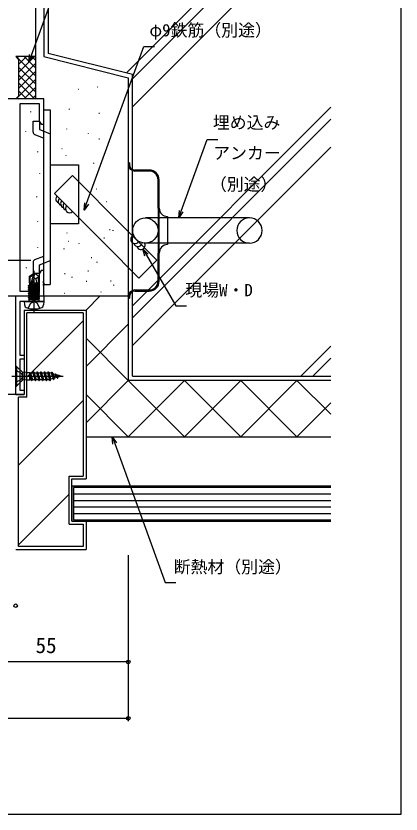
# Model space of a CAD drawing. Units: millimetres, scale not verified. Extents: x -437 to 438, y -681 to 678.
# Drawn here: x 301.3 to 438.2, y -681 to -397.5 of the extents above; entities that cross this region are included whole.
import ezdxf
from ezdxf.enums import TextEntityAlignment as Align

# ---------------------------------------------------------------- set-up
doc = ezdxf.new("R2010")
doc.units = ezdxf.units.MM
doc.header["$LTSCALE"] = 4
for name, color, linetype in [('0-3_YKK_11', 7, 'Continuous'), ('0-4_YKK_12', 2, 'Continuous'), ('0-5_YKK_13', 4, 'Continuous'), ('0-6_YKK_D', 6, 'Continuous'), ('0-7_YKK_ZWAK', 7, 'Continuous'), ('0-8_YSS_K', 3, 'Continuous'), ('0-9_YSS_KE', 3, 'Continuous')]:
    doc.layers.add(name, color=color, linetype=linetype)
doc.styles.add('ＭＳ ゴシック', font='')
doc.styles.get('ＭＳ ゴシック').set_extended_font_data('MS Gothic')

msp = doc.modelspace()

# ---------------------------------------------------------------- linework, layer by layer
at = {"layer": '0-3_YKK_11'}
for points in [[(302.83, -495.37), (302.83, -428.63), (309.57, -428.63), (309.57, -434.909), (310.2, -436), (311.2, -436), (311.2, -427), (286.2, -427)], [(311.08, -491.725), (311.2, -491.542), (311.2, -488), (310.2, -488), (309.57, -489.091), (309.57, -495.37), (302.83, -495.37)], [(286.2, -497), (311.2, -497), (311.2, -493.458), (311.08, -493.275), (311.08, -492.725), (311.2, -492.542), (311.2, -492.458), (311.08, -492.275), (311.08, -491.725)]]:
    msp.add_lwpolyline(points, dxfattribs=at)
msp.add_lwpolyline([(301.2, -532), (301.2, -497), (311.2, -497), (311.2, -499), (308.37, -499), (308.179, -498.857), (307.22, -498.857), (307.029, -499), (302.7, -499), (302.7, -518), (304.2, -518), (304.2, -519.5), (302.7, -519.5), (302.7, -530.5), (304.2, -530.5), (304.2, -532)], close=True, dxfattribs=at)
at = {"layer": '0-4_YKK_12'}
msp.add_line((301.5, -532), (132.45, -532), dxfattribs=at)
at = {"layer": '0-5_YKK_13'}
for p, q in [((311.2, -492.906), (311.2, -430.906)), ((307.4, -438.783), (307.4, -434.906)), ((311.2, -438.512), (313.5, -439.441)), ((308.025, -439.71), (311.2, -440.993)), ((341.199, -449.764), (341.199, -450.264)), ((341.599, -449.764), (341.199, -449.764)), ((341.199, -450.264), (341.199, -497.264)), ((341.599, -449.764), (341.599, -450.264)), ((348.699, -452.264), (343.599, -452.264)), ((348.699, -452.664), (343.599, -452.664)), ((351.799, -465.764), (351.799, -455.764)), ((352.199, -465.764), (352.199, -455.764)), ((351.799, -465.764), (351.799, -481.764)), ((352.199, -481.764), (352.199, -465.764)), ((384.299, -469.264), (347.299, -469.264)), ((355.199, -468.764), (355.199, -478.764)), ((323.5, -471.406), (313.5, -471.406)), ((384.299, -478.264), (347.299, -478.264)), ((351.799, -491.764), (351.799, -481.764)), ((352.199, -491.764), (352.199, -481.764)), ((306.598, -484.4), (291.915, -484.4)), ((308.025, -484.102), (311.2, -482.819)), ((311.2, -485.3), (313.5, -484.371)), ((306.05, -490.012), (307.55, -489)), ((306.35, -490.205), (307.55, -489.362)), ((307.55, -489), (307.85, -489)), ((307.55, -489.362), (307.55, -489)), ((307.7, -502.753), (307.7, -488.07)), ((307.7, -490.506), (307.7, -489)), ((307.7, -490.506), (307.85, -489)), ((309.35, -490.012), (307.85, -489)), ((308.4, -490.9), (309.35, -490.088)), ((309.35, -492.3), (309.35, -490.012)), ((306.35, -493.201), (305.721, -493.313)), ((306.05, -492.3), (306.35, -492.3)), ((306.1, -492.3), (306.1, -493.094)), ((309.3, -493.006), (306.1, -493.706)), ((306.1, -493.794), (309.3, -493.094)), ((307.7, -490.506), (306.84, -493.407)), ((306.877, -493.283), (309.679, -492.787)), ((309.679, -492.613), (306.931, -493.099)), ((306.991, -492.899), (309.3, -492.394)), ((307.168, -492.3), (309.35, -492.3)), ((309.3, -492.306), (309.3, -492.394)), ((309.679, -492.613), (309.3, -492.394)), ((309.679, -492.787), (309.3, -493.006)), ((309.3, -493.006), (309.3, -493.094)), ((309.679, -493.313), (309.3, -493.094)), ((309.679, -492.787), (309.679, -492.613)), ((311.2, -492.906), (313.5, -492.906)), ((309.679, -493.313), (305.721, -494.013)), ((305.721, -493.487), (305.721, -493.313)), ((305.721, -493.487), (306.351, -493.376)), ((305.721, -493.487), (306.1, -493.706)), ((305.721, -494.187), (309.679, -493.487)), ((305.721, -494.013), (306.1, -493.794)), ((309.679, -494.013), (305.721, -494.713)), ((305.721, -494.187), (305.721, -494.013)), ((305.721, -494.187), (306.1, -494.406)), ((305.721, -494.887), (309.679, -494.187)), ((305.721, -494.713), (306.1, -494.494)), ((309.679, -494.713), (305.721, -495.413)), ((305.721, -494.887), (305.721, -494.713)), ((305.721, -494.887), (306.1, -495.106)), ((305.721, -495.587), (309.679, -494.887)), ((305.721, -495.413), (306.1, -495.194)), ((309.679, -495.413), (305.721, -496.113)), ((305.721, -495.587), (305.721, -495.413)), ((305.721, -495.587), (306.1, -495.806)), ((305.721, -496.287), (309.679, -495.587)), ((305.721, -496.113), (306.1, -495.894)), ((309.3, -493.706), (306.1, -494.406)), ((306.1, -493.706), (306.1, -493.794)), ((306.1, -494.494), (309.3, -493.794)), ((309.3, -494.406), (306.1, -495.106)), ((306.1, -494.406), (306.1, -494.494)), ((306.1, -495.194), (309.3, -494.494)), ((309.3, -495.106), (306.1, -495.806)), ((306.1, -495.106), (306.1, -495.194)), ((306.1, -495.894), (309.3, -495.194)), ((309.3, -495.806), (306.1, -496.506)), ((306.1, -495.806), (306.1, -495.894)), ((309.679, -493.487), (309.3, -493.706)), ((309.3, -493.706), (309.3, -493.794)), ((309.679, -494.013), (309.3, -493.794)), ((309.679, -494.187), (309.3, -494.406)), ((309.3, -494.406), (309.3, -494.494)), ((309.679, -494.713), (309.3, -494.494)), ((309.679, -494.887), (309.3, -495.106)), ((309.3, -495.106), (309.3, -495.194)), ((309.679, -495.413), (309.3, -495.194)), ((309.679, -495.587), (309.3, -495.806)), ((309.3, -495.806), (309.3, -495.894)), ((309.679, -496.113), (309.3, -495.894)), ((309.679, -493.487), (309.679, -493.313)), ((309.679, -494.187), (309.679, -494.013)), ((309.679, -494.887), (309.679, -494.713)), ((309.679, -495.587), (309.679, -495.413)), ((343.599, -494.864), (348.699, -494.864)), ((343.599, -495.264), (348.699, -495.264)), ((305.721, -496.287), (305.721, -496.113)), ((305.721, -496.287), (306.1, -496.506)), ((309.679, -496.813), (305.721, -497.513)), ((305.721, -496.987), (306.1, -497.206)), ((305.721, -497.513), (306.1, -497.294)), ((305.721, -497.687), (305.721, -497.513)), ((309.679, -497.513), (305.721, -498.213)), ((305.721, -497.687), (306.1, -497.906)), ((305.721, -498.213), (306.1, -497.994)), ((305.721, -498.3), (305.721, -498.213)), ((305.721, -498.3), (309.679, -498.3)), ((305.97, -498.5), (305.97, -498.3)), ((306.1, -496.506), (306.1, -496.594)), ((306.1, -497.294), (309.3, -496.594)), ((309.3, -497.206), (306.1, -497.906)), ((306.1, -497.206), (306.1, -497.294)), ((306.1, -497.994), (309.3, -497.294)), ((306.1, -497.906), (306.1, -497.994)), ((307.9, -498.3), (309.3, -497.994)), ((309.3, -496.506), (309.3, -496.594)), ((309.679, -496.813), (309.3, -496.594)), ((309.3, -497.206), (309.3, -497.294)), ((309.679, -497.513), (309.3, -497.294)), ((309.3, -497.906), (309.3, -497.994)), ((309.679, -498.213), (309.3, -497.994)), ((309.43, -498.5), (309.43, -498.3)), ((309.679, -496.987), (309.679, -496.813)), ((341.199, -497.264), (341.199, -497.764)), ((341.199, -497.764), (341.599, -497.764)), ((341.599, -497.264), (341.599, -497.764)), ((304.2, -499), (304.298, -500.119)), ((304.2, -499), (311.2, -499)), ((311.2, -499), (311.102, -500.119)), ((301.465, -522), (301.465, -529)), ((303.565, -524.1), (301.465, -522)), ((304.9, -524.225), (303.565, -524.1)), ((303.565, -524.1), (303.565, -526.9)), ((304.9, -524.225), (304.9, -526.775)), ((304.9, -524.225), (306.267, -524.225)), ((306.2, -526.775), (306.2, -524.225)), ((306.267, -524.225), (306.502, -524.3)), ((306.267, -524.225), (306.95, -527.05)), ((306.267, -524.225), (306.85, -527.05)), ((306.502, -524.3), (307.152, -526.7)), ((306.502, -524.3), (307.298, -524.3)), ((307.5, -523.95), (307.298, -524.3)), ((307.298, -524.3), (307.948, -526.7)), ((307.5, -523.95), (308.15, -527.05)), ((307.6, -523.95), (308.25, -527.05)), ((307.802, -524.3), (308.452, -526.7)), ((307.802, -524.3), (308.598, -524.3)), ((308.8, -523.95), (308.598, -524.3)), ((308.598, -524.3), (309.248, -526.7)), ((308.8, -523.95), (309.45, -527.05)), ((308.9, -523.95), (309.55, -527.05)), ((309.102, -524.3), (309.752, -526.7)), ((309.102, -524.3), (309.898, -524.3)), ((310.1, -523.95), (309.898, -524.3)), ((309.898, -524.3), (310.548, -526.7)), ((310.1, -523.95), (310.75, -527.05)), ((310.2, -523.95), (310.85, -527.05)), ((310.402, -524.3), (311.052, -526.7)), ((310.402, -524.3), (311.198, -524.3)), ((311.4, -523.95), (311.198, -524.3)), ((311.198, -524.3), (311.848, -526.7)), ((311.4, -523.95), (312.05, -527.05)), ((311.5, -523.95), (312.15, -527.05)), ((311.702, -524.3), (312.352, -526.7)), ((311.702, -524.3), (312.498, -524.3)), ((312.7, -523.95), (312.498, -524.3)), ((312.498, -524.3), (313.148, -526.7)), ((312.7, -523.95), (313.35, -527.05)), ((312.8, -523.95), (313.45, -527.05)), ((313.002, -524.3), (313.275, -524.3)), ((313.002, -524.3), (313.733, -526.56)), ((313.793, -524.458), (313.275, -524.3)), ((314, -524.1), (313.793, -524.458)), ((314, -524.1), (314.65, -526.65)), ((314.75, -526.65), (314.1, -524.1)), ((299.873, -525.5), (318.034, -525.5)), ((303.565, -526.9), (301.465, -529)), ((304.9, -526.775), (303.565, -526.9)), ((304.9, -526.775), (306.2, -526.775)), ((306.2, -525.046), (306.648, -526.7)), ((306.25, -526.7), (306.648, -526.7)), ((306.85, -527.05), (306.648, -526.7)), ((306.85, -527.05), (306.95, -527.05)), ((306.95, -527.05), (307.152, -526.7)), ((307.152, -526.7), (307.948, -526.7)), ((308.15, -527.05), (307.948, -526.7)), ((308.15, -527.05), (308.25, -527.05)), ((308.25, -527.05), (308.452, -526.7)), ((308.452, -526.7), (309.248, -526.7)), ((309.45, -527.05), (309.248, -526.7)), ((309.45, -527.05), (309.55, -527.05)), ((309.55, -527.05), (309.752, -526.7)), ((309.752, -526.7), (310.548, -526.7)), ((310.75, -527.05), (310.548, -526.7)), ((310.75, -527.05), (310.85, -527.05)), ((310.85, -527.05), (311.052, -526.7)), ((311.052, -526.7), (311.848, -526.7)), ((312.05, -527.05), (311.848, -526.7)), ((312.05, -527.05), (312.15, -527.05)), ((312.15, -527.05), (312.352, -526.7)), ((312.352, -526.7), (313.148, -526.7)), ((313.35, -527.05), (313.148, -526.7)), ((313.35, -527.05), (313.45, -527.05)), ((313.45, -527.05), (313.733, -526.56)), ((314.468, -526.335), (313.733, -526.56)), ((313.793, -524.458), (314.468, -526.335)), ((315.143, -524.871), (314.417, -524.649)), ((314.417, -524.649), (315.031, -526.163)), ((314.65, -526.65), (314.468, -526.335)), ((314.65, -526.65), (314.75, -526.65)), ((314.75, -526.65), (315.031, -526.163)), ((315.818, -525.922), (315.031, -526.163)), ((315.3, -524.6), (315.143, -524.871)), ((315.143, -524.871), (315.818, -525.922)), ((315.95, -526.15), (315.3, -524.6)), ((315.4, -524.6), (316.05, -526.15)), ((316.542, -525.299), (315.645, -525.025)), ((315.645, -525.025), (316.259, -525.788)), ((315.95, -526.15), (315.818, -525.922)), ((315.95, -526.15), (316.05, -526.15)), ((316.05, -526.15), (316.259, -525.788)), ((317.2, -525.5), (316.259, -525.788)), ((316.6, -525.2), (316.542, -525.299)), ((317.2, -525.5), (316.542, -525.299)), ((316.6, -525.2), (316.64, -525.329)), ((316.7, -525.2), (316.742, -525.36))]:
    msp.add_line(p, q, dxfattribs=at)
for points in [[(311.2, -430.906), (313.5, -430.906), (313.5, -492.906)], [(307.4, -434.906), (309.7, -434.906), (309.7, -437.906), (311.2, -438.512)], [(313.5, -450.406), (323.5, -450.406), (323.5, -471.406)], [(307.4, -485.029), (307.4, -488.906), (309.7, -488.906), (309.7, -485.906), (311.2, -485.3)], [(306.05, -492.3), (306.05, -490.012), (306.35, -490.205)], [(307.55, -489.362), (306.35, -493.352), (306.35, -490.205)], [(305.721, -493.313), (306.1, -493.094), (306.35, -493.039)], [(307.7, -490.399), (308.4, -490.9), (308.54, -492.3)], [(305.721, -496.987), (305.721, -496.813), (306.1, -496.594), (309.3, -495.894)], [(305.721, -496.987), (309.679, -496.287), (309.679, -496.113), (305.721, -496.813)], [(305.721, -497.687), (309.679, -496.987), (309.3, -497.206)], [(309.679, -496.287), (309.3, -496.506), (306.1, -497.206)], [(306.214, -498.3), (309.679, -497.687), (309.679, -497.513)], [(309.679, -497.687), (309.3, -497.906), (307.499, -498.3)], [(309.679, -498.3), (309.679, -498.213), (309.185, -498.3)], [(305.65, -501.363), (306.555, -499.548), (307.7, -498.939)], [(309.75, -501.363), (308.845, -499.548), (307.7, -498.939)], [(301.465, -522), (301.2, -522), (301.2, -529), (301.465, -529)], [(301.2, -523.4), (303.162, -524.37), (303.763, -525.5)], [(307.5, -523.95), (307.6, -523.95), (307.802, -524.3)], [(308.8, -523.95), (308.9, -523.95), (309.102, -524.3)], [(310.1, -523.95), (310.2, -523.95), (310.402, -524.3)], [(311.4, -523.95), (311.5, -523.95), (311.702, -524.3)], [(312.7, -523.95), (312.8, -523.95), (313.002, -524.3)], [(314, -524.1), (314.1, -524.1), (314.417, -524.649)], [(301.2, -527.6), (303.162, -526.63), (303.763, -525.5)], [(306.2, -526.775), (306.25, -526.7), (306.2, -525.046)], [(315.3, -524.6), (315.4, -524.6), (315.645, -525.025)], [(316.6, -525.2), (316.7, -525.2), (316.803, -525.379)]]:
    msp.add_lwpolyline(points, dxfattribs=at)
msp.add_circle((347.299, -473.764), 4.5, dxfattribs=at)
for centre, radius, start, end in [((308.4, -438.783), 1, 180.00087, 248.00572), ((343.599, -450.264), 2.4, 180, 270), ((343.599, -450.264), 2, 180, 270), ((348.699, -455.764), 3.5, 0, 90), ((348.699, -455.764), 3.1, 0, 90), ((355.199, -465.764), 3, 180, 270), ((384.299, -473.764), 4.5, 90, 270), ((384.299, -473.764), 4.5, 270, 90), ((355.199, -481.764), 3, 90, 180), ((308.4, -485.029), 1, 111.99428, 179.99913), ((348.699, -491.764), 3.1, 270, 0), ((348.699, -491.764), 3.5, 270, 0), ((306.598, -493.352), 0.248, 180, 347.19096), ((343.599, -497.264), 2.4, 90, 180), ((343.599, -497.264), 2, 90, 180), ((305.47, -498.5), 0.5, 270, 0), ((309.93, -498.5), 0.5, 180, 270), ((305.593, -500.006), 1.3, 185, 254.11915), ((307.7, -492.6), 9, 254.11915, 285.88085), ((309.807, -500.006), 1.3, 285.88085, 355)]:
    msp.add_arc(centre, radius, start, end, dxfattribs=at)
at = {"layer": '0-6_YKK_D'}
for p, q in [((341.199, -589), (341.199, -648)), ((341.199, -589), (341.199, -628)), ((341.199, -627), (286.2, -627)), ((-339.8, -647), (341.199, -647))]:
    msp.add_line(p, q, dxfattribs=at)
for points in [[(305.908, -413.894), (306.78, -411.498), (327.056, -355.79), (330.856, -355.79)], [(325.546, -466.555), (326.418, -464.159), (346.694, -408.45), (350.494, -408.45)], [(307.422, -411.731), (305.908, -413.894), (306.138, -411.264)], [(359.15, -469.264), (360.022, -466.868), (369.263, -441.481), (373.063, -441.481)], [(327.06, -464.392), (325.546, -466.555), (325.776, -463.925)], [(360.665, -467.102), (359.15, -469.264), (359.38, -466.635)], [(347.112, -482.858), (346.428, -480.308), (348.295, -482.174)], [(346.428, -480.308), (347.703, -482.516), (358.105, -500.532), (361.905, -500.532)], [(335.766, -549.684), (335.536, -547.054), (337.05, -549.216)], [(335.536, -547.054), (336.408, -549.45), (354.341, -598.72), (358.141, -598.72)]]:
    msp.add_lwpolyline(points, dxfattribs=at)
for centre in [(301.2, -607), (341.199, -627), (341.199, -647)]:
    msp.add_circle(centre, 0.637, dxfattribs=at)
at = {"layer": '0-7_YKK_ZWAK'}
msp.add_lwpolyline([(-436.8, -681), (438.2, -681), (438.2, 644)], dxfattribs=at)
at = {"layer": '0-8_YSS_K'}
for p, q in [((312.699, -378.5), (312.699, -410.829)), ((379.847, -378.499), (340.554, -417.792)), ((384.09, -378.499), (342.699, -419.89)), ((393.989, -378.499), (342.699, -429.789)), ((342.699, -418.329), (312.699, -410.829)), ((302.199, -413.002), (301.199, -412.002)), ((301.344, -412.002), (308.199, -418.858)), ((302.199, -412.002), (301.772, -412.43)), ((307.856, -412.002), (302.199, -417.659)), ((305.028, -412.002), (302.199, -414.831)), ((302.199, -413.002), (302.199, -426)), ((304.172, -412.002), (308.199, -416.029)), ((307.001, -412.002), (308.199, -413.201)), ((308.199, -412.002), (308.199, -427)), ((308.199, -414.488), (302.199, -420.488)), ((302.199, -415.686), (308.199, -421.686)), ((308.199, -417.316), (302.199, -423.316)), ((302.199, -418.515), (308.199, -424.515)), ((342.699, -525.5), (342.699, -418.329)), ((308.199, -420.144), (301.343, -427.001)), ((302.199, -421.343), (307.856, -427)), ((302.199, -424.172), (305.028, -427)), ((308.199, -422.973), (304.172, -427)), ((323.414, -423.592), (323.514, -423.592)), ((330.204, -422.769), (330.304, -422.769)), ((302.199, -426), (301.199, -427)), ((301.772, -426.572), (302.2, -427.001)), ((308.199, -425.801), (307.001, -427)), ((320.178, -430.585), (320.178, -430.785)), ((413.199, -430), (342.699, -500.5)), ((306.46, -431.537), (306.46, -431.737)), ((330.776, -432.123), (330.976, -432.123)), ((413.199, -434.242), (342.699, -504.742)), ((304.686, -438.547), (304.686, -438.747)), ((319.242, -437.603), (319.242, -437.803)), ((326.962, -439.24), (326.962, -439.44)), ((330.776, -441.211), (330.976, -441.211)), ((317.538, -444.57), (317.738, -444.57)), ((413.199, -444.142), (342.699, -514.642)), ((308.945, -445.734), (308.945, -445.934)), ((319.008, -446.96), (319.008, -447.16)), ((328.833, -449.767), (328.833, -449.967)), ((309.655, -453.454), (309.655, -453.654)), ((321.399, -454.207), (315.021, -460.557)), ((329.793, -458.958), (329.893, -458.958)), ((308.59, -461.706), (308.59, -461.906)), ((315.021, -460.557), (333.36, -478.98)), ((333.496, -463.482), (333.596, -463.482)), ((308.945, -470.401), (308.945, -470.601)), ((319.316, -474.603), (319.516, -474.603)), ((330.578, -476.183), (330.778, -476.183)), ((334.53, -473.417), (334.73, -473.417)), ((335.704, -473.628), (335.704, -473.828)), ((319.909, -477.566), (320.109, -477.566)), ((323.687, -478.306), (323.687, -478.506)), ((332.554, -476.381), (332.754, -476.381)), ((333.36, -478.98), (344.971, -490.643)), ((308.945, -479.629), (308.945, -479.829)), ((318.306, -480.178), (318.306, -480.378)), ((328.01, -483.296), (328.21, -483.296)), ((351.349, -484.293), (344.971, -490.643)), ((304.952, -486.905), (304.952, -487.105)), ((330.003, -484.856), (330.003, -485.056)), ((318.526, -489.026), (318.726, -489.026)), ((321.113, -490.237), (321.113, -490.437)), ((326.824, -488.038), (327.024, -488.038)), ((311.372, -492.584), (311.372, -492.784)), ((326.231, -491.792), (326.431, -491.792)), ((334.925, -491.595), (335.125, -491.595)), ((335.938, -493.044), (335.938, -493.244)), ((318.476, -495.97), (318.576, -495.97)), ((331.439, -495.558), (331.539, -495.558)), ((331.439, -495.558), (331.539, -495.558)), ((310.699, -496.999), (341.199, -497)), ((326.199, -502.001), (331.2, -497.001)), ((305.199, -533), (305.199, -503)), ((325.2, -503), (305.199, -503)), ((325.2, -503), (325.2, -561)), ((325.2, -505.863), (305.199, -525.863)), ((326.2, -522), (341.199, -507.001)), ((326.2, -512), (341.199, -527)), ((413.199, -514.853), (402.552, -525.5)), ((413.199, -519.095), (406.795, -525.5)), ((326.2, -542), (341.199, -527)), ((341.199, -547), (361.199, -527)), ((341.199, -527), (361.199, -547)), ((413.199, -527), (341.199, -527)), ((342.699, -525.5), (413.199, -525.5)), ((361.199, -527), (381.199, -547)), ((361.199, -547), (381.199, -527)), ((381.199, -527), (401.199, -547)), ((381.199, -547), (401.199, -527)), ((401.199, -527), (413.199, -539)), ((326.2, -532), (341.199, -547)), ((302.2, -586), (302.2, -533)), ((305.199, -533), (302.2, -533)), ((325.2, -534.147), (302.2, -557.147)), ((401.199, -547), (413.199, -535)), ((320.2, -561), (325.2, -561)), ((320.2, -578), (320.2, -561)), ((320.2, -567.432), (302.2, -585.432)), ((321.7, -567.3), (413.199, -567.3)), ((321.7, -569.6), (413.199, -569.6)), ((321.7, -571.9), (413.199, -571.9)), ((321.7, -574.2), (413.199, -574.2)), ((320.2, -578), (325.2, -578)), ((325.2, -578), (325.2, -586)), ((325.2, -586), (302.2, -586))]:
    msp.add_line(p, q, dxfattribs=at)
for points in [[(321.399, -454.208), (339.739, -472.63), (351.349, -484.293)], [(413.199, -564.5), (321.2, -564.5), (321.2, -577), (413.199, -577)], [(413.199, -565), (321.7, -565), (321.7, -576.5), (413.199, -576.5)]]:
    msp.add_lwpolyline(points, dxfattribs=at)
for centre, start, end in [((316.97, -462.515), 134.87028, 248.44846), ((317.816, -463.365), 134.87028, 248.44846), ((318.663, -464.216), 134.87028, 248.44846), ((319.51, -465.066), 134.87028, 248.44846), ((320.356, -465.917), 134.87028, 314.87028), ((343.575, -476.887), 107.29674, 332.66602), ((344.647, -477.937), 195.60802, 347.38221), ((345.719, -478.986), 195.60802, 28.75838)]:
    msp.add_arc(centre, 1.5, start, end, dxfattribs=at)
at = {"layer": '0-9_YSS_KE'}
for p, q in [((308.199, -374.002), (308.199, -412.002)), ((311.199, -377), (311.199, -412)), ((308.199, -412.002), (301.199, -412.002)), ((311.199, -412), (341.199, -419.5)), ((341.199, -419.5), (341.199, -527)), ((304.2, -502), (304.2, -532)), ((304.2, -502), (326.2, -502)), ((326.2, -502), (326.2, -562)), ((413.199, -527), (341.199, -527)), ((301.2, -532), (304.2, -532)), ((326.2, -547), (341.199, -547)), ((341.199, -547), (413.199, -547)), ((321.2, -562), (326.2, -562)), ((321.2, -577), (321.2, -562)), ((321.2, -577), (326.2, -577)), ((326.2, -577), (326.2, -587)), ((301.2, -587), (326.2, -587))]:
    msp.add_line(p, q, dxfattribs=at)

# ---------------------------------------------------------------- texts
at = {"layer": '0-6_YKK_D', "style": 'ＭＳ ゴシック'}
for s, height, p in [('φ9鉄筋（別途）', 4.399, (348.721, -406.11)), ('埋め込み', 4.399, (371.301, -438.914)), ('アンカー', 4.399, (371.404, -449.733)), ('（別途）', 4.399, (370.244, -460.858)), ('現場W・D', 4.399, (361.496, -498.429)), ('断熱材（別途）', 4.399, (357.357, -596.72)), ('55', 5.499, (308.245, -625.5))]:
    msp.add_text(s, height=height, dxfattribs=at).set_placement(p, align=Align.BOTTOM_LEFT)

doc.saveas('drawing.dxf')
